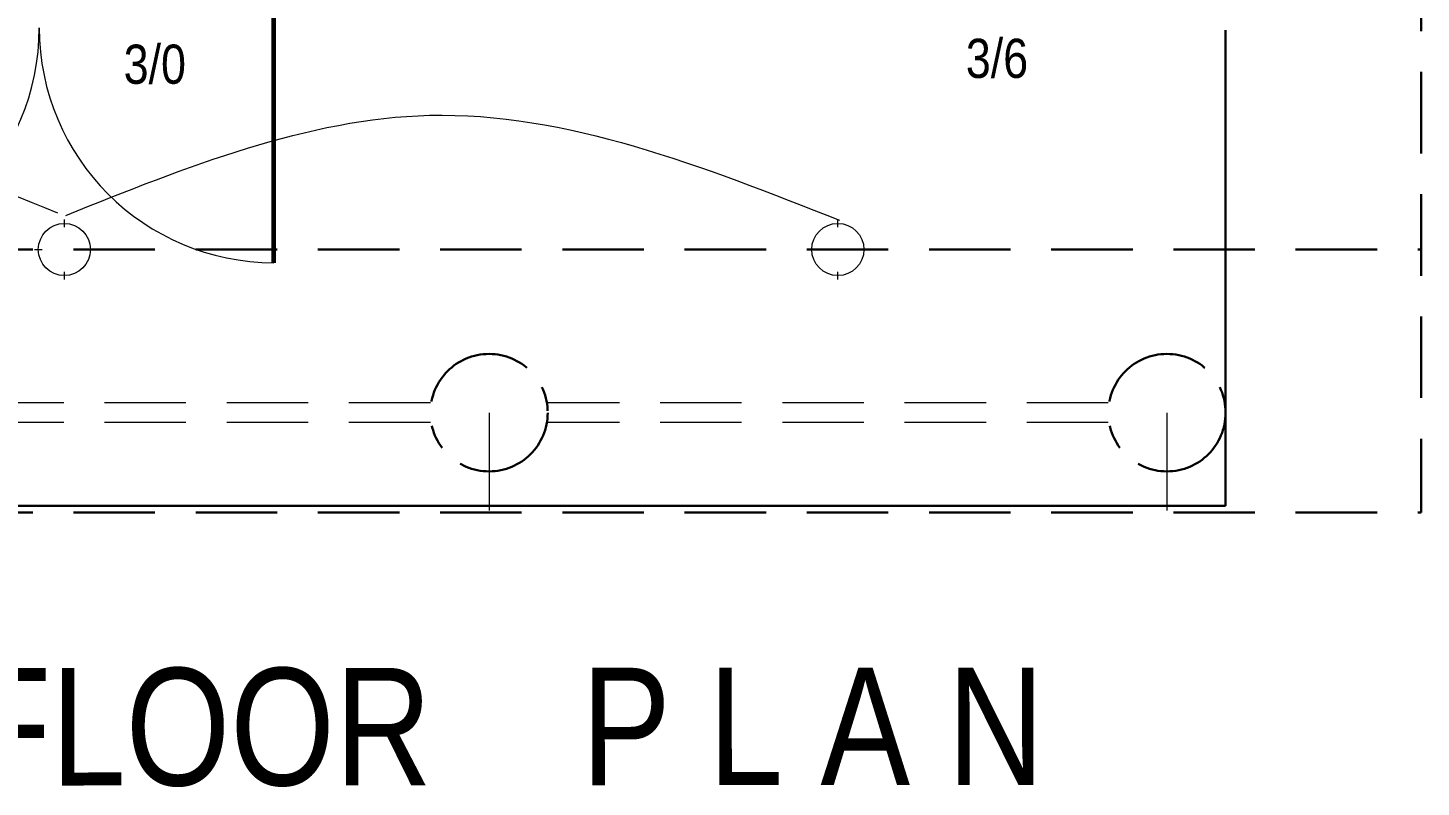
# Model space of a CAD drawing. Header units: inches. Extents: x -298 to 15350, y -6 to 2753.
# Drawn here: x 4850.3 to 5064, y 1143.7 to 1260.2 of the extents above; entities that cross this region are included whole.
import ezdxf

# ---------------------------------------------------------------- set-up
doc = ezdxf.new("R2010")
doc.units = ezdxf.units.IN
doc.header["$MEASUREMENT"] = 0
doc.linetypes.add('CENTER', pattern=[2, 1.25, -0.25, 0.25, -0.25])
doc.linetypes.add('HIDDEN', pattern=[0.375, 0.25, -0.125])
for name, color, linetype, lineweight in [('DOORS', 7, 'Continuous', 60), ('ELEC SYMBOLS', 7, 'Continuous', 20), ('ROOF', 7, 'HIDDEN', 30), ('WALL FRAMING', 9, 'CENTER', 30)]:
    doc.layers.add(name, color=color, linetype=linetype, lineweight=lineweight)
doc.layers.add('TEXT80', color=9, linetype='Continuous')
doc.styles.add('ARCHENT', font='technical.ttf', dxfattribs={"height": 6})

msp = doc.modelspace()

# ---------------------------------------------------------------- linework, layer by layer
at = {"layer": 'DOORS', "color": 9, "ltscale": 15}
for p, q in [((4888.01563, 1260.15682), (4888.01563, 1270.15682)), ((4888.01563, 1224.15682), (4888.01563, 1260.15682))]:
    msp.add_line(p, q, dxfattribs=at)
at = {"layer": 'DOORS', "color": 7, "linetype": 'Continuous', "lineweight": 9, "ltscale": 25}
for centre, start, end in [((4816.01563, 1260.15682), 270, 0), ((4888.01563, 1260.15682), 180, 270)]:
    msp.add_arc(centre, 36, start, end, dxfattribs=at)
at = {"layer": 'ELEC SYMBOLS', "color": 6, "linetype": 'Continuous', "lineweight": 20, "ltscale": 150}
for p, q in [((4855.86827, 1229.57646), (4855.86827, 1230.77318)), ((4974.53008, 1229.57646), (4974.53008, 1230.77318)), ((4851.26991, 1226.17482), (4852.46663, 1226.17482)), ((4859.26991, 1226.17482), (4860.46663, 1226.17482)), ((4969.93172, 1226.17482), (4971.12844, 1226.17482)), ((4977.93172, 1226.17482), (4979.12844, 1226.17482)), ((4855.86827, 1221.57646), (4855.86827, 1222.77318)), ((4974.53008, 1221.57646), (4974.53008, 1222.77318))]:
    msp.add_line(p, q, dxfattribs=at)
at = {"layer": 'ELEC SYMBOLS', "color": 6, "lineweight": 20, "ltscale": 15}
for centre in [(4855.86827, 1226.17482), (4974.53008, 1226.17482)]:
    msp.add_circle(centre, 4, dxfattribs=at)
at = {"layer": 'ELEC SYMBOLS', "color": 6, "lineweight": 9, "ltscale": 25}
for points in [[(4736.86111, 1231.40605), (4790.41442, 1248.24373), (4854.8282, 1231.78023)], [(4856.07207, 1231.40775), (4911.87236, 1246.74874), (4974.78814, 1230.65941)]]:
    msp.add_spline(points, degree=3, dxfattribs=at)
at = {"layer": 'ROOF', "color": 9, "linetype": 'HIDDEN', "ltscale": 50}
for p, q in [((5064.01724, 1647.15682), (5064.01724, 1185.85379)), ((4501.01724, 1226.15682), (5064.01724, 1226.15682)), ((4501.01724, 1185.85379), (5064.01724, 1185.85379))]:
    msp.add_line(p, q, dxfattribs=at)
at = {"layer": 'WALL FRAMING', "color": 9, "linetype": 'Continuous', "ltscale": 50}
for p in [(5034.01724, 1259.78182), (4496.46783, 1186.85379)]:
    msp.add_line(p, (5034.01724, 1186.85379), dxfattribs=at)
at = {"layer": 'WALL FRAMING', "color": 9, "linetype": 'HIDDEN', "lineweight": 20, "ltscale": 50}
for p, q in [((4912.01724, 1202.65682), (4807.01577, 1202.65682)), ((5016.01724, 1202.65682), (4930.01724, 1202.65682)), ((4912.01724, 1199.65682), (4807.01577, 1199.65682)), ((5016.01724, 1199.65682), (4930.01724, 1199.65682))]:
    msp.add_line(p, q, dxfattribs=at)
at = {"layer": 'WALL FRAMING', "color": 9, "lineweight": 9, "ltscale": 15}
for p, q in [((4921.01724, 1201.15682), (4921.01724, 1186.15682)), ((5025.01724, 1201.15682), (5025.01724, 1186.15682))]:
    msp.add_line(p, q, dxfattribs=at)
at = {"layer": 'WALL FRAMING', "color": 9, "ltscale": 15}
for centre in [(4921.01724, 1201.15682), (5025.01724, 1201.15682)]:
    msp.add_circle(centre, 9, dxfattribs=at)

# ---------------------------------------------------------------- texts
at = {"layer": 'TEXT80', "color": 9, "insert": (4869.74387, 1254.54486), "char_height": 6, "width": 360.0625, "attachment_point": 5, "rotation": 0.0327705, "style": 'ARCHENT'}
msp.add_mtext('{\\C7;3/0}', dxfattribs=at)
at = {"layer": 'TEXT80', "color": 9, "linetype": 'Continuous', "insert": (4998.94431, 1255.44381), "char_height": 6, "width": 360.0625, "attachment_point": 5, "rotation": 0.0327705, "style": 'ARCHENT'}
msp.add_mtext('{\\C7;3/6}', dxfattribs=at)
at = {"layer": 'TEXT80', "insert": (4802.27019, 1152.83038), "char_height": 18, "width": 435.3193173, "attachment_point": 5, "rotation": 0.0327705, "style": 'ARCHENT'}
msp.add_mtext('{\\C7;PRELIMINARY   M A I N   FLOOR    P L A N}', dxfattribs=at)

doc.saveas('drawing.dxf')
